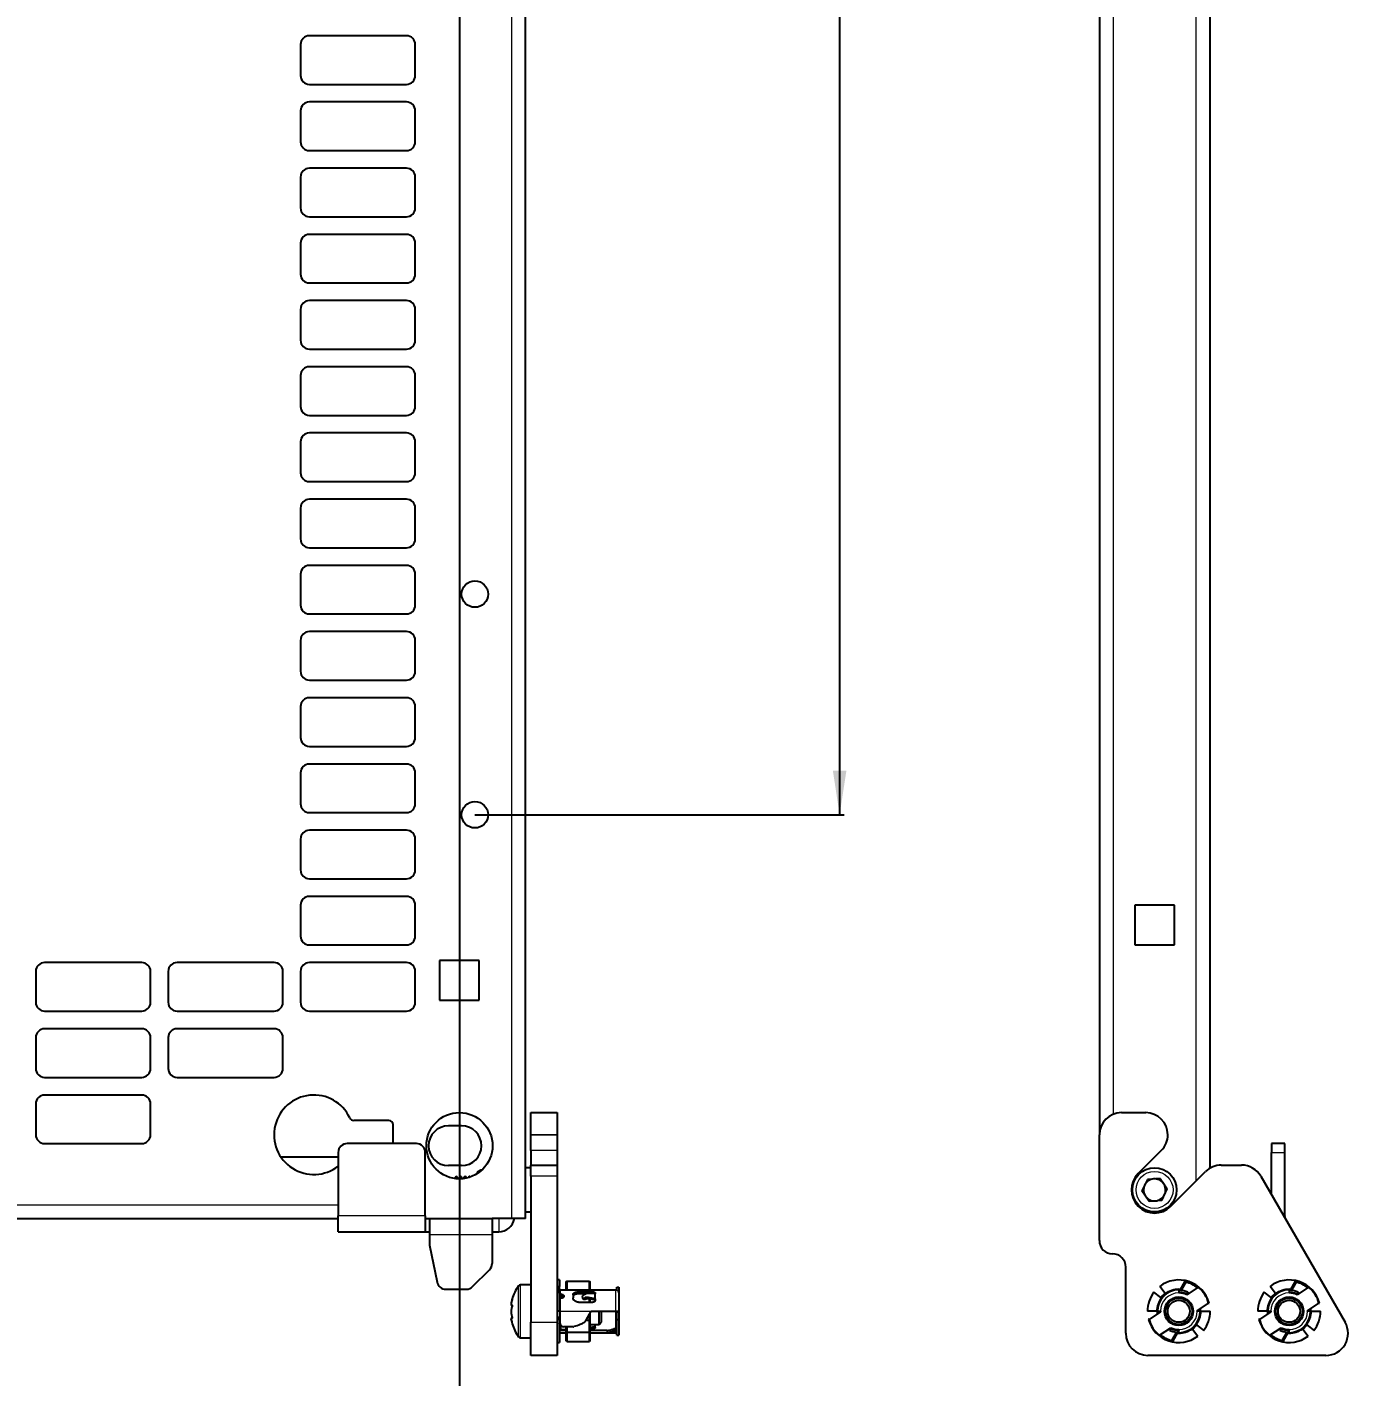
# Model space of a CAD drawing. Header units: millimetres. Extents: x -1002 to 1216, y 148 to 1990.
# Drawn here: x -123.6 to 175.8, y 309.6 to 615.3 of the extents above; entities that cross this region are included whole.
import ezdxf

# ---------------------------------------------------------------- set-up
doc = ezdxf.new("R2010")
doc.units = ezdxf.units.MM
doc.layers.add('FORMAT', color=7, linetype='Continuous')
doc.styles.add('SLDTEXTSTYLE0', font='TXT', dxfattribs={"width": 0.75})
doc.dimstyles.new('SLDDIMSTYLE0', dxfattribs={"dimtxt": 20, "dimasz": 10, "dimexe": 0, "dimexo": 0.0625, "dimgap": 5, "dimtad": 2, "dimdec": 1, "dimrnd": 1e-09, "dimzin": 12, "dimdsep": 46, "dimtxsty": 'SLDTEXTSTYLE0', "dimsah": 1, "dimcen": 0.09, "dimadec": 0, "dimazin": 3, "dimtfac": 1, "dimtofl": 0, "dimtmove": 0, "dimatfit": 3, "dimfxl": 0, "dimfrac": 2, "dimtolj": 1, "dimtzin": 12, "dimarcsym": 0})

# ---------------------------------------------------------------- blocks, each defined once
blk = doc.blocks.new('_D_2')
at = {"layer": 'FORMAT'}
for p, q in [((-22.06, 1736.79), (61.58, 1736.79)), ((60.58, 1736.79), (60.58, 436.79)), ((-22.06, 436.79), (61.58, 436.79))]:
    blk.add_line(p, q, dxfattribs=at)
for points in [[(60.58, 1736.79), (59.05, 1726.79), (62.12, 1726.79)], [(60.58, 436.79), (62.12, 446.79), (59.05, 446.79)]]:
    blk.add_solid(points, dxfattribs=at)
at = {"layer": 'FORMAT', "insert": (34.8, 1057.23), "char_height": 20, "attachment_point": 1, "rotation": 90, "style": 'SLDTEXTSTYLE0'}
blk.add_mtext('1300', dxfattribs=at)
blk = doc.blocks.new('_D_4')
at = {"layer": 'FORMAT'}
for p, q in [((-881.57, 1086.78), (-881.57, 271.29)), ((-25.57, 1086.78), (-25.57, 271.29)), ((-881.57, 272.29), (-25.57, 272.29))]:
    blk.add_line(p, q, dxfattribs=at)
for points in [[(-881.57, 272.29), (-871.57, 270.75), (-871.57, 273.82)], [(-25.57, 272.29), (-35.57, 273.82), (-35.57, 270.75)]]:
    blk.add_solid(points, dxfattribs=at)
at = {"layer": 'FORMAT', "insert": (-475.73, 298.07), "char_height": 20, "attachment_point": 1, "style": 'SLDTEXTSTYLE0'}
blk.add_mtext('856', dxfattribs=at)

msp = doc.modelspace()

# ---------------------------------------------------------------- linework, layer by layer
at = {"color": 8, "linetype": 'Continuous', "lineweight": 18}
for p, q in [((-13.67, 345.29), (-13.67, 1828.29)), ((122.54, 1828.29), (122.54, 368.91)), ((141.34, 353.76), (141.34, 1828.29)), ((-3.42, 364.29), (-9.42, 364.29)), ((-9.42, 364.28), (-3.42, 364.28)), ((-3.42, 360.75), (-9.42, 360.75)), ((158.44, 360.29), (161.44, 360.29)), ((-3.42, 354.9), (-9.42, 354.9)), ((-853.62, 348.38), (-53.02, 348.38)), ((-33.32, 345.89), (-53.02, 345.89)), ((161.2, 345.89), (161.44, 345.89)), ((-16.67, 345.29), (-16.67, 342.29)), ((-32.32, 341.69), (-18.17, 341.69)), ((-11.74, 318.29), (-11.74, 330.29)), ((-12.18, 318.51), (-12.18, 330.06)), ((-2.72, 329.14), (-2.72, 328.13)), ((-2.72, 327.24), (-2.72, 324.29)), ((-2.47, 327.74), (-2.47, 328.13)), ((1.38, 328.68), (1.38, 328.23)), ((4.68, 328.23), (4.68, 328.68)), ((9.88, 324.29), (9.88, 329.14)), ((-2.72, 324.29), (4.28, 324.29)), ((9.88, 320.34), (9.88, 324.29)), ((-9.42, 321.79), (-3.42, 321.79)), ((-2.72, 320.83), (-2.72, 319.94))]:
    msp.add_line(p, q, dxfattribs=at)
at = {"color": 7, "linetype": 'Continuous', "lineweight": 25}
for p, q in [((-10.57, 345.29), (-10.57, 1828.29)), ((144.44, 1828.29), (144.44, 356.66)), ((119.44, 1799.09), (119.44, 364.29)), ((-37.57, 613.29), (-59.57, 613.29)), ((-61.57, 611.29), (-61.57, 604.29)), ((-35.57, 604.29), (-35.57, 611.29)), ((-59.57, 602.29), (-37.57, 602.29)), ((-61.57, 596.29), (-61.57, 589.29)), ((-37.57, 598.29), (-59.57, 598.29)), ((-35.57, 589.29), (-35.57, 596.29)), ((-59.57, 587.29), (-37.57, 587.29)), ((-61.57, 581.29), (-61.57, 574.29)), ((-37.57, 583.29), (-59.57, 583.29)), ((-35.57, 574.29), (-35.57, 581.29)), ((-59.57, 572.29), (-37.57, 572.29)), ((-61.57, 566.29), (-61.57, 559.29)), ((-37.57, 568.29), (-59.57, 568.29)), ((-35.57, 559.29), (-35.57, 566.29)), ((-59.57, 557.29), (-37.57, 557.29)), ((-37.57, 553.29), (-59.57, 553.29)), ((-61.57, 551.29), (-61.57, 544.29)), ((-35.57, 544.29), (-35.57, 551.29)), ((-59.57, 542.29), (-37.57, 542.29)), ((-37.57, 538.29), (-59.57, 538.29)), ((-61.57, 536.29), (-61.57, 529.29)), ((-35.57, 529.29), (-35.57, 536.29)), ((-59.57, 527.29), (-37.57, 527.29)), ((-37.57, 523.29), (-59.57, 523.29)), ((-61.57, 521.29), (-61.57, 514.29)), ((-35.57, 514.29), (-35.57, 521.29)), ((-59.57, 512.29), (-37.57, 512.29)), ((-37.57, 508.29), (-59.57, 508.29)), ((-61.57, 506.29), (-61.57, 499.29)), ((-35.57, 499.29), (-35.57, 506.29)), ((-59.57, 497.29), (-37.57, 497.29)), ((-37.57, 493.29), (-59.57, 493.29)), ((-61.57, 491.29), (-61.57, 484.29)), ((-35.57, 484.29), (-35.57, 491.29)), ((-59.57, 482.29), (-37.57, 482.29)), ((-37.57, 478.29), (-59.57, 478.29)), ((-61.57, 476.29), (-61.57, 469.29)), ((-35.57, 469.29), (-35.57, 476.29)), ((-59.57, 467.29), (-37.57, 467.29)), ((-37.57, 463.29), (-59.57, 463.29)), ((-61.57, 461.29), (-61.57, 454.29)), ((-35.57, 454.29), (-35.57, 461.29)), ((-59.57, 452.29), (-37.57, 452.29)), ((-61.57, 446.29), (-61.57, 439.29)), ((-37.57, 448.29), (-59.57, 448.29)), ((-35.57, 439.29), (-35.57, 446.29)), ((-59.57, 437.29), (-37.57, 437.29)), ((-61.57, 431.29), (-61.57, 424.29)), ((-37.57, 433.29), (-59.57, 433.29)), ((-35.57, 424.29), (-35.57, 431.29)), ((-59.57, 422.29), (-37.57, 422.29)), ((-61.57, 416.29), (-61.57, 409.29)), ((-37.57, 418.29), (-59.57, 418.29)), ((-35.57, 409.29), (-35.57, 416.29)), ((136.44, 416.29), (127.44, 416.29)), ((127.44, 416.29), (127.44, 407.29)), ((136.44, 407.29), (136.44, 416.29)), ((-59.57, 407.29), (-37.57, 407.29)), ((127.44, 407.29), (136.44, 407.29)), ((-30.07, 403.79), (-30.07, 394.79)), ((-21.07, 403.79), (-30.07, 403.79)), ((-21.07, 394.79), (-21.07, 403.79)), ((-121.57, 401.29), (-121.57, 394.29)), ((-97.57, 403.29), (-119.57, 403.29)), ((-95.57, 394.29), (-95.57, 401.29)), ((-91.57, 401.29), (-91.57, 394.29)), ((-67.57, 403.29), (-89.57, 403.29)), ((-65.57, 394.29), (-65.57, 401.29)), ((-61.57, 401.29), (-61.57, 394.29)), ((-37.57, 403.29), (-59.57, 403.29)), ((-35.57, 394.29), (-35.57, 401.29)), ((-30.07, 394.79), (-21.07, 394.79)), ((-119.57, 392.29), (-97.57, 392.29)), ((-89.57, 392.29), (-67.57, 392.29)), ((-59.57, 392.29), (-37.57, 392.29)), ((-97.57, 388.29), (-119.57, 388.29)), ((-67.57, 388.29), (-89.57, 388.29)), ((-121.57, 386.29), (-121.57, 379.29)), ((-95.57, 379.29), (-95.57, 386.29)), ((-91.57, 386.29), (-91.57, 379.29)), ((-65.57, 379.29), (-65.57, 386.29)), ((-119.57, 377.29), (-97.57, 377.29)), ((-89.57, 377.29), (-67.57, 377.29)), ((-97.57, 373.29), (-119.57, 373.29)), ((-121.57, 371.29), (-121.57, 364.29)), ((-95.57, 364.29), (-95.57, 371.29)), ((-41.57, 367.53), (-49.51, 367.53)), ((-9.42, 369.29), (-3.42, 369.29)), ((-9.42, 364.29), (-9.42, 369.29)), ((-3.42, 369.29), (-3.42, 364.29)), ((124.44, 369.29), (129.94, 369.29)), ((-40.57, 362.29), (-40.57, 366.53)), ((-25.07, 366.29), (-28.07, 366.29)), ((-9.42, 364.29), (-9.42, 364.28)), ((-9.42, 360.75), (-9.42, 364.28)), ((-3.42, 364.29), (-3.42, 364.28)), ((-3.42, 364.28), (-3.42, 360.75)), ((119.44, 340.29), (119.44, 364.29)), ((134.94, 364.29), (134.94, 364.28)), ((-119.57, 362.29), (-97.57, 362.29)), ((-35.32, 362.29), (-51.02, 362.29)), ((-9.42, 360.75), (-9.42, 357.4)), ((-3.42, 360.75), (-3.42, 357.4)), ((133.48, 360.75), (128.23, 355.5)), ((161.44, 362.29), (158.44, 362.29)), ((158.44, 362.29), (158.44, 360.29)), ((161.44, 360.29), (161.44, 362.29)), ((-66.05, 359.28), (-53.02, 359.28)), ((-53.02, 360.29), (-53.02, 345.89)), ((-33.32, 345.89), (-33.32, 360.29)), ((158.44, 350.66), (158.44, 360.29)), ((161.44, 345.89), (161.44, 360.29)), ((-25.07, 357.29), (-28.07, 357.29)), ((-26.32, 354.79), (-26.57, 354.54)), ((-26.2, 354.79), (-26.32, 354.79)), ((-26.32, 354.79), (-26.32, 354.32)), ((-25.85, 354.29), (-26.2, 354.79)), ((-26.2, 354.79), (-26.2, 354.31)), ((-25.34, 354.79), (-25.69, 354.29)), ((-25.2, 354.79), (-25.34, 354.79)), ((-25.34, 354.79), (-25.34, 354.29)), ((-24.87, 354.32), (-25.2, 354.79)), ((-25.2, 354.79), (-25.2, 354.29)), ((-24.34, 354.79), (-24.65, 354.34)), ((-24.2, 354.79), (-24.34, 354.79)), ((-24.34, 354.79), (-24.34, 354.39)), ((-23.97, 354.46), (-24.2, 354.79)), ((-24.2, 354.79), (-24.2, 354.41)), ((-23.34, 354.79), (-23.48, 354.58)), ((-23.2, 354.79), (-23.34, 354.79)), ((-23.34, 354.79), (-23.34, 354.63)), ((-23.13, 354.69), (-23.2, 354.79)), ((-23.2, 354.79), (-23.2, 354.67)), ((-20.7, 356.29), (-21.57, 355.79)), ((-21.57, 355.79), (-21.57, 355.44)), ((-20.47, 356.29), (-20.7, 356.29)), ((-20.7, 356.29), (-20.7, 356.08)), ((-9.42, 356.79), (-10.57, 356.79)), ((-9.42, 357.4), (-3.42, 357.4)), ((-9.42, 354.9), (-9.42, 357.4)), ((-9.42, 354.9), (-9.42, 321.79)), ((-3.42, 357.4), (-3.42, 354.9)), ((-3.42, 354.9), (-3.42, 321.79)), ((135.66, 348.07), (143.51, 355.93)), ((147.05, 357.4), (151.67, 357.4)), ((156, 354.9), (175.11, 321.79)), ((-26.57, 354.54), (-26.57, 354.35)), ((130.31, 354.16), (129.07, 351.56)), ((130.7, 349.18), (129.07, 351.56)), ((133.18, 354.39), (130.31, 354.16)), ((133.18, 354.39), (134.82, 352.02)), ((133.58, 349.41), (134.82, 352.02)), ((133.58, 349.41), (130.7, 349.18)), ((-53.02, 342.29), (-53.02, 345.89)), ((-33.32, 345.89), (-33.32, 342.29)), ((-10.57, 346.79), (-9.42, 346.79)), ((161.44, 345.89), (161.42, 345.5)), ((-853.62, 345.28), (-53.02, 345.28)), ((-33.32, 345.29), (-32.32, 345.29)), ((-32.32, 345.29), (-32.32, 341.69)), ((-32.32, 345.29), (-18.17, 345.29)), ((-13.67, 345.29), (-18.17, 345.29)), ((-18.17, 345.29), (-18.17, 341.69)), ((-10.57, 345.29), (-13.67, 345.29)), ((-53.02, 342.29), (-33.32, 342.29)), ((-33.32, 342.29), (-32.32, 342.29)), ((-32.32, 341.69), (-32.32, 339.29)), ((-18.17, 342.29), (-16.67, 342.29)), ((-18.17, 341.69), (-18.17, 335.11)), ((-32.32, 339.29), (-30.64, 330.89)), ((-22.58, 329.87), (-18.75, 333.7)), ((125.44, 319.29), (125.44, 334.29)), ((-9.42, 330.29), (-11.74, 330.29)), ((-2.92, 331.39), (-3.42, 331.39)), ((-2.92, 331.39), (-2.92, 329.92)), ((-1.42, 331), (-1.22, 331.13)), ((-1.42, 329.14), (-1.42, 331)), ((-1.22, 331.13), (-1.22, 329.14)), ((-1.22, 331.13), (3.87, 331.13)), ((3.87, 329.14), (3.87, 331.13)), ((3.87, 331.13), (3.98, 330.9)), ((3.98, 330.9), (3.98, 329.14)), ((137.74, 329.1), (138.91, 331.13)), ((139.01, 330.9), (137.95, 329.07)), ((138.91, 331.13), (139.01, 330.9)), ((162.74, 329.1), (163.91, 331.13)), ((164.01, 330.9), (162.95, 329.07)), ((163.91, 331.13), (164.01, 330.9)), ((-28.68, 329.29), (-23.99, 329.29)), ((-3.42, 329.92), (-2.92, 329.92)), ((-3.42, 328.61), (-2.92, 328.61)), ((-2.92, 328.61), (-2.92, 329.92)), ((-2.92, 328.61), (-2.92, 324.29)), ((-2.62, 327.29), (-2.87, 327.29)), ((-2.72, 329.14), (7.88, 329.14)), ((-2.47, 328.13), (-2.72, 328.13)), ((-2.47, 327.74), (-2.72, 327.74)), ((-2.47, 327.24), (-2.72, 327.24)), ((-2.62, 327.24), (-2.62, 327.74)), ((-1.92, 327.77), (-1.92, 327.66)), ((0.18, 328.04), (0.18, 327.36)), ((1.38, 328.68), (4.68, 328.68)), ((3.1, 328.23), (1.38, 328.23)), ((2.26, 327.48), (2.26, 327.51)), ((2.3, 327.34), (2.53, 327.05)), ((3.87, 326.34), (3.87, 327.11)), ((5.18, 328.45), (5.18, 328.23)), ((5.18, 327.1), (5.18, 328.23)), ((5.18, 327.1), (5.18, 326.78)), ((7.88, 329.14), (9.88, 329.14)), ((10.08, 329.72), (10.58, 329.72)), ((10.08, 329.11), (10.08, 329.72)), ((10.58, 329.72), (10.58, 328.44)), ((10.58, 328.44), (10.58, 324.29)), ((133.39, 327.4), (131.81, 328.61)), ((134.33, 328.34), (133.12, 329.92)), ((134.28, 328.33), (133.4, 327.45)), ((137.44, 329.34), (137.44, 329.14)), ((137.44, 329.34), (137.87, 329.32)), ((137.44, 329.14), (137.44, 328.44)), ((137.44, 328.59), (137.47, 328.63)), ((137.69, 328.61), (137.59, 328.43)), ((141.86, 329.72), (139.25, 328.02)), ((139.49, 328.68), (139.28, 328.23)), ((158.39, 327.4), (156.81, 328.61)), ((159.33, 328.34), (158.12, 329.92)), ((159.28, 328.33), (158.4, 327.45)), ((162.44, 329.34), (162.44, 329.14)), ((162.44, 329.34), (162.87, 329.32)), ((162.44, 329.14), (162.44, 328.44)), ((162.44, 328.59), (162.47, 328.63)), ((162.69, 328.61), (162.59, 328.43)), ((166.86, 329.72), (164.25, 328.02)), ((164.49, 328.68), (164.28, 328.23)), ((-2.92, 324.29), (-3.42, 324.29)), ((-2.92, 324.29), (-2.72, 324.29)), ((-2.72, 321.54), (-2.72, 324.29)), ((1.38, 326.34), (4.68, 326.34)), ((3.13, 322.29), (4.28, 324.29)), ((3.98, 327.06), (3.98, 326.34)), ((4.28, 324.29), (9.88, 324.29)), ((6.08, 324.15), (6.08, 324.29)), ((6.08, 321.29), (6.08, 324.15)), ((6.58, 324.29), (6.58, 321.79)), ((9.88, 324.29), (10.58, 324.29)), ((10.08, 324.16), (10.08, 324.29)), ((10.08, 324.16), (10.58, 324.16)), ((10.08, 322.46), (10.08, 324.16)), ((10.58, 324.29), (10.58, 324.16)), ((10.58, 324.16), (10.58, 322.46)), ((132.39, 324.29), (130.34, 324.29)), ((133.3, 324.16), (130.69, 322.46)), ((132.39, 324.29), (132.59, 324.29)), ((132.59, 324.29), (133.29, 324.29)), ((132.59, 323.7), (132.59, 324.29)), ((133.09, 324.29), (133.09, 324.02)), ((141.59, 324.42), (144.2, 326.11)), ((142.29, 324.29), (141.59, 324.29)), ((141.79, 324.29), (141.79, 324.55)), ((142.29, 324.87), (142.29, 324.29)), ((142.49, 324.29), (142.29, 324.29)), ((142.49, 324.29), (144.54, 324.29)), ((144.16, 326.09), (144.3, 326.12)), ((157.39, 324.29), (155.34, 324.29)), ((158.3, 324.16), (155.69, 322.46)), ((157.39, 324.29), (157.59, 324.29)), ((157.59, 324.29), (158.29, 324.29)), ((157.59, 323.7), (157.59, 324.29)), ((158.09, 324.29), (158.09, 324.02)), ((166.59, 324.42), (169.2, 326.11)), ((167.29, 324.29), (166.59, 324.29)), ((166.79, 324.29), (166.79, 324.55)), ((167.29, 324.87), (167.29, 324.29)), ((167.49, 324.29), (167.29, 324.29)), ((167.49, 324.29), (169.54, 324.29)), ((169.16, 326.09), (169.3, 326.12)), ((-13.63, 322.76), (-13.77, 322.76)), ((-9.42, 314.29), (-9.42, 321.79)), ((-3.42, 322.98), (-2.92, 322.98)), ((-2.92, 322.45), (-3.42, 322.45)), ((-3.42, 321.79), (-3.42, 314.29)), ((-2.92, 322.98), (-2.92, 322.45)), ((-2.92, 322.84), (-2.72, 322.83)), ((-2.92, 322.45), (-2.92, 317.19)), ((-2.92, 321.29), (-2.67, 321.29)), ((-2.62, 320.14), (-2.62, 321.16)), ((3.13, 322.29), (3.87, 322.29)), ((3.87, 322.29), (3.87, 323.57)), ((3.87, 319.59), (3.87, 322.29)), ((3.98, 322.29), (3.87, 322.29)), ((3.98, 323.77), (3.98, 322.29)), ((3.98, 322.29), (3.98, 319.62)), ((3.98, 321.29), (6.08, 321.29)), ((5.18, 320.74), (5.18, 321.29)), ((6.08, 321.29), (6.58, 321.79)), ((10.08, 322.46), (10.58, 322.46)), ((10.08, 318.85), (10.08, 322.46)), ((10.58, 322.46), (10.58, 318.85)), ((130.72, 322.49), (130.59, 322.45)), ((140.61, 320.25), (141.48, 321.12)), ((141.5, 321.17), (143.08, 319.96)), ((155.72, 322.49), (155.59, 322.45)), ((165.61, 320.25), (166.48, 321.12)), ((166.5, 321.17), (168.08, 319.96)), ((-11.74, 318.29), (-9.42, 318.29)), ((-2.62, 320.83), (-2.72, 320.83)), ((-1.42, 319.94), (-2.72, 319.94)), ((-2.72, 319.44), (-1.42, 319.44)), ((-2.62, 320.14), (-1.42, 320.14)), ((0.18, 320.79), (-1.97, 320.79)), ((-1.42, 319.61), (-1.42, 320.79)), ((-1.42, 317.57), (-1.42, 319.61)), ((-1.22, 319.59), (-1.42, 319.61)), ((-1.22, 320.79), (-1.22, 319.59)), ((-1.22, 319.59), (-1.22, 317.44)), ((-1.22, 319.59), (3.87, 319.59)), ((3.98, 319.62), (3.87, 319.59)), ((3.87, 317.44), (3.87, 319.59)), ((5.18, 320.74), (3.98, 320.63)), ((4.68, 320.34), (3.98, 320.34)), ((7.88, 319.94), (3.98, 319.94)), ((3.98, 319.62), (3.98, 317.67)), ((3.98, 319.44), (7.88, 319.44)), ((5.18, 320.58), (5.18, 320.74)), ((7.88, 319.94), (7.88, 319.44)), ((7.88, 319.44), (9.88, 319.44)), ((9.38, 320.34), (9.38, 319.89)), ((9.88, 320.34), (9.38, 320.34)), ((9.38, 319.89), (9.88, 319.89)), ((9.88, 319.89), (9.88, 320.34)), ((10.08, 318.85), (10.58, 318.85)), ((133.03, 318.85), (135.64, 320.55)), ((135.39, 319.89), (135.61, 320.34)), ((135.88, 317.67), (136.94, 319.51)), ((137.15, 319.48), (135.98, 317.44)), ((137.44, 319.24), (137.02, 319.25)), ((137.2, 319.97), (137.3, 320.14)), ((137.44, 319.99), (137.42, 319.94)), ((137.44, 319.44), (137.44, 320.14)), ((137.44, 319.24), (137.44, 319.44)), ((140.56, 320.23), (141.77, 318.65)), ((158.03, 318.85), (160.64, 320.55)), ((160.39, 319.89), (160.61, 320.34)), ((160.88, 317.67), (161.94, 319.51)), ((162.15, 319.48), (160.98, 317.44)), ((162.44, 319.24), (162.02, 319.25)), ((162.2, 319.97), (162.3, 320.14)), ((162.44, 319.99), (162.42, 319.94)), ((162.44, 319.44), (162.44, 320.14)), ((162.44, 319.24), (162.44, 319.44)), ((165.56, 320.23), (166.77, 318.65)), ((-3.42, 317.19), (-2.92, 317.19)), ((-1.22, 317.44), (-1.42, 317.57)), ((-1.22, 317.44), (3.87, 317.44)), ((3.98, 317.67), (3.87, 317.44)), ((135.88, 317.67), (135.98, 317.44)), ((160.88, 317.67), (160.98, 317.44)), ((-3.42, 314.29), (-9.42, 314.29)), ((170.78, 314.29), (130.44, 314.29))]:
    msp.add_line(p, q, dxfattribs=at)
at = {"color": 7, "linetype": 'Continuous', "lineweight": 25, "flags": 128}
for points in [[(-2.92, 327.76), (-2.85, 327.75), (-2.72, 327.74)], [(-2.92, 327.36), (-2.91, 327.34), (-2.9, 327.31), (-2.88, 327.29), (-2.86, 327.27), (-2.83, 327.26), (-2.79, 327.25), (-2.76, 327.24), (-2.72, 327.24)], [(-2.62, 327.41), (-2.66, 327.32), (-2.67, 327.29)], [(-13.65, 326.97), (-13.72, 326.72), (-13.83, 326.2)], [(-13.83, 322.37), (-13.72, 321.86), (-13.61, 321.46)], [(-2.92, 320.81), (-2.85, 320.82), (-2.72, 320.83)], [(-2.92, 319.91), (-2.85, 319.92), (-2.72, 319.94)], [(9.88, 319.44), (10.02, 319.45), (10.08, 319.46)]]:
    msp.add_lwpolyline(points, dxfattribs=at)
at = {"color": 7, "linetype": 'Continuous', "lineweight": 25}
for centre, radius in [((-22.07, 486.79), 3), ((-22.07, 436.79), 3), ((-25.57, 361.79), 7.5), ((131.94, 351.79), 5), ((137.44, 324.29), 3.25), ((137.44, 324.29), 3), ((162.44, 324.29), 3.25), ((162.44, 324.29), 3), ((137.44, 324.29), 2.5), ((162.44, 324.29), 2.5)]:
    msp.add_circle(centre, radius, dxfattribs=at)
at = {"color": 8, "linetype": 'Continuous', "lineweight": 18}
msp.add_circle((131.94, 351.79), 4.2, dxfattribs=at)
at = {"color": 7, "linetype": 'Continuous', "lineweight": 25}
for centre, radius, start, end in [((-59.57, 611.29), 2, 90, 180), ((-37.57, 611.29), 2, 0, 90), ((-59.57, 604.29), 2, 180, 270), ((-37.57, 604.29), 2, 270, 0), ((-59.57, 596.29), 2, 90, 180), ((-37.57, 596.29), 2, 0, 90), ((-59.57, 589.29), 2, 180, 270), ((-37.57, 589.29), 2, 270, 0), ((-59.57, 581.29), 2, 90, 180), ((-37.57, 581.29), 2, 0, 90), ((-59.57, 574.29), 2, 180, 270), ((-37.57, 574.29), 2, 270, 0), ((-59.57, 566.29), 2, 90, 180), ((-37.57, 566.29), 2, 0, 90), ((-59.57, 559.29), 2, 180, 270), ((-37.57, 559.29), 2, 270, 0), ((-59.57, 551.29), 2, 90, 180), ((-37.57, 551.29), 2, 0, 90), ((-59.57, 544.29), 2, 180, 270), ((-37.57, 544.29), 2, 270, 0), ((-59.57, 536.29), 2, 90, 180), ((-37.57, 536.29), 2, 0, 90), ((-59.57, 529.29), 2, 180, 270), ((-37.57, 529.29), 2, 270, 0), ((-59.57, 521.29), 2, 90, 180), ((-37.57, 521.29), 2, 0, 90), ((-59.57, 514.29), 2, 180, 270), ((-37.57, 514.29), 2, 270, 0), ((-59.57, 506.29), 2, 90, 180), ((-37.57, 506.29), 2, 0, 90), ((-59.57, 499.29), 2, 180, 270), ((-37.57, 499.29), 2, 270, 0), ((-59.57, 491.29), 2, 90, 180), ((-37.57, 491.29), 2, 0, 90), ((-59.57, 484.29), 2, 180, 270), ((-37.57, 484.29), 2, 270, 0), ((-59.57, 476.29), 2, 90, 180), ((-37.57, 476.29), 2, 0, 90), ((-59.57, 469.29), 2, 180, 270), ((-37.57, 469.29), 2, 270, 0), ((-59.57, 461.29), 2, 90, 180), ((-37.57, 461.29), 2, 0, 90), ((-59.57, 454.29), 2, 180, 270), ((-37.57, 454.29), 2, 270, 0), ((-59.57, 446.29), 2, 90, 180), ((-37.57, 446.29), 2, 0, 90), ((-59.57, 439.29), 2, 180, 270), ((-37.57, 439.29), 2, 270, 0), ((-59.57, 431.29), 2, 90, 180), ((-37.57, 431.29), 2, 0, 90), ((-59.57, 424.29), 2, 180, 270), ((-37.57, 424.29), 2, 270, 0), ((-59.57, 416.29), 2, 90, 180), ((-37.57, 416.29), 2, 0, 90), ((-59.57, 409.29), 2, 180, 270), ((-37.57, 409.29), 2, 270, 0), ((-119.57, 401.29), 2, 90, 180), ((-97.57, 401.29), 2, 0, 90), ((-89.57, 401.29), 2, 90, 180), ((-67.57, 401.29), 2, 0, 90), ((-59.57, 401.29), 2, 90, 180), ((-37.57, 401.29), 2, 0, 90), ((-119.57, 394.29), 2, 180, 270), ((-97.57, 394.29), 2, 270, 0), ((-89.57, 394.29), 2, 180, 270), ((-67.57, 394.29), 2, 270, 0), ((-59.57, 394.29), 2, 180, 270), ((-37.57, 394.29), 2, 270, 0), ((-119.57, 386.29), 2, 90, 180), ((-97.57, 386.29), 2, 0, 90), ((-89.57, 386.29), 2, 90, 180), ((-67.57, 386.29), 2, 0, 90), ((-119.57, 379.29), 2, 180, 270), ((-97.57, 379.29), 2, 270, 0), ((-89.57, 379.29), 2, 180, 270), ((-67.57, 379.29), 2, 270, 0), ((-119.57, 371.29), 2, 90, 180), ((-97.57, 371.29), 2, 0, 90), ((-58.57, 364.28), 9, 25.1507, 308.0731), ((-49.51, 368.53), 1, 205.1507, 270), ((-41.57, 366.53), 1, 0, 90), ((124.44, 364.29), 5, 90, 180), ((129.94, 364.29), 5, 0, 90), ((-119.57, 364.29), 2, 180, 270), ((-97.57, 364.29), 2, 270, 0), ((-28.07, 361.79), 4.5, 90, 270), ((-25.07, 361.79), 4.5, 270, 90), ((129.94, 364.28), 5, 315, 0), ((-51.02, 360.29), 2, 90, 180), ((-35.32, 360.29), 2, 0, 90), ((131.94, 351.79), 5.25, 135, 315), ((147.05, 352.4), 5, 90, 135), ((151.67, 352.4), 5, 30, 90), ((131.94, 351.79), 2.5, 154.5743, 214.5743), ((131.94, 351.79), 2.5, 94.5743, 154.5743), ((131.94, 351.79), 2.5, 34.5743, 94.5743), ((131.94, 351.79), 2.5, 334.5743, 34.5743), ((131.94, 351.79), 2.5, 214.5743, 274.5743), ((131.94, 351.79), 2.5, 274.5743, 334.5743), ((-16.67, 345.89), 3.6, 270, 350.4059), ((122.44, 340.29), 3, 180, 270), ((122.44, 334.29), 3, 0, 90), ((-20.17, 335.11), 2, 315, 360), ((-28.68, 331.29), 2, 191.3099, 270), ((-11.74, 329.75), 0.54, 90, 144.7485), ((137.44, 324.29), 7.1, 15, 127.5), ((137.44, 324.29), 7, 50.8871, 77.8871), ((137.44, 324.29), 6.8, 51.4319, 76.6644), ((162.44, 324.29), 7.1, 15, 127.5), ((162.44, 324.29), 7, 50.8871, 77.8871), ((162.44, 324.29), 6.8, 51.4319, 76.6644), ((-23.99, 331.29), 2, 270, 315), ((-4.02, 324.29), 10, 144.7485, 164.4243), ((-2.72, 329.34), 0.2, 180, 270), ((-2.73, 328.32), 0.183, 187.3339, 275.8124), ((9.88, 328.44), 0.7, 360, 90), ((137.44, 324.29), 7.1, 142.5, 180), ((137.44, 324.29), 4.85, 90, 180), ((137.44, 324.29), 4.15, 64.203, 90), ((137.44, 324.29), 7, 15.1129, 50.8871), ((162.44, 324.29), 7.1, 142.5, 180), ((162.44, 324.29), 4.85, 90, 180), ((162.44, 324.29), 4.15, 64.203, 90), ((162.44, 324.29), 7, 15.1129, 50.8871), ((137.44, 324.29), 4.15, 180, 181.797), ((137.44, 324.29), 4.85, 270, 0), ((137.44, 324.29), 4.15, 0, 1.797), ((137.44, 324.29), 7.1, 322.5, 0), ((162.44, 324.29), 4.15, 180, 181.797), ((162.44, 324.29), 4.85, 270, 0), ((162.44, 324.29), 4.15, 0, 1.797), ((162.44, 324.29), 7.1, 322.5, 0), ((-4.02, 324.29), 10, 196.3891, 215.2515), ((-2.82, 321.2), 0.0996, 125.5332, 176.0721), ((-1.97, 321.54), 0.75, 180, 270), ((137.44, 324.29), 7.1, 195, 307.5), ((137.44, 324.29), 7, 195.1129, 230.8871), ((162.44, 324.29), 7.1, 195, 307.5), ((162.44, 324.29), 7, 195.1129, 230.8871), ((170.78, 319.29), 5, 270, 30), ((-11.74, 318.83), 0.54, 215.2515, 270), ((-2.72, 319.24), 0.2, 90, 180), ((0.18, 321.54), 0.75, 270, 285.0484), ((9.88, 320.14), 0.2, 270, 360), ((130.44, 319.29), 5, 180, 270), ((137.44, 324.29), 7, 230.8871, 257.8871), ((137.44, 324.29), 6.8, 231.4319, 256.6644), ((137.44, 324.29), 4.15, 244.203, 270), ((162.44, 324.29), 7, 230.8871, 257.8871), ((162.44, 324.29), 6.8, 231.4319, 256.6644), ((162.44, 324.29), 4.15, 244.203, 270)]:
    msp.add_arc(centre, radius, start, end, dxfattribs=at)
at = {"color": 8, "linetype": 'Continuous', "lineweight": 18}
for centre, radius, start, end in [((137.44, 324.29), 5.05, 142.5, 180), ((137.44, 324.29), 4.15, 90, 180), ((137.44, 324.29), 5.05, 90, 127.5), ((162.44, 324.29), 5.05, 142.5, 180), ((162.44, 324.29), 4.15, 90, 180), ((162.44, 324.29), 5.05, 90, 127.5), ((137.44, 324.29), 4.15, 270, 0), ((137.44, 324.29), 5.05, 322.5, 0), ((162.44, 324.29), 4.15, 270, 0), ((162.44, 324.29), 5.05, 322.5, 0), ((137.44, 324.29), 5.05, 270, 307.5), ((162.44, 324.29), 5.05, 270, 307.5)]:
    msp.add_arc(centre, radius, start, end, dxfattribs=at)
at = {"color": 7, "linetype": 'Continuous', "lineweight": 25}
for points, knots in [([(-13.65, 326.97), (-13.64, 327), (-13.63, 327.04), (-13.62, 327.07), (-13.62, 327.08), (-13.62, 327.08), (-13.62, 327.07), (-13.63, 327.03), (-13.69, 326.82), (-13.78, 326.43), (-13.84, 325.98), (-13.84, 325.73), (-13.78, 325.66), (-13.7, 325.66), (-13.65, 325.65), (-13.62, 325.63), (-13.62, 325.59), (-13.62, 325.57), (-13.62, 325.55), (-13.63, 325.49), (-13.67, 325.32), (-13.75, 325.03), (-13.82, 324.64), (-13.85, 324.23), (-13.82, 323.73), (-13.74, 323.33), (-13.66, 323.01), (-13.63, 322.88), (-13.62, 322.82), (-13.62, 322.79), (-13.62, 322.76), (-13.62, 322.74), (-13.64, 322.72), (-13.72, 322.73), (-13.8, 322.79), (-13.85, 322.69), (-13.83, 322.39), (-13.76, 322.02), (-13.68, 321.73), (-13.66, 321.62), (-13.64, 321.55), (-13.62, 321.51), (-13.62, 321.49), (-13.62, 321.49), (-13.62, 321.49)], [0, 0, 0, 0, 0.010728, 0.015224, 0.018112, 0.020571, 0.023024, 0.027377, 0.040819, 0.103498, 0.166695, 0.204011, 0.256335, 0.314494, 0.327735, 0.341099, 0.344105, 0.346621, 0.34914, 0.352978, 0.363553, 0.410702, 0.470972, 0.507237, 0.543762, 0.627026, 0.651816, 0.664256, 0.66927, 0.671997, 0.674747, 0.677852, 0.683424, 0.704689, 0.788652, 0.828321, 0.868497, 0.946466, 0.965714, 0.977954, 0.986009, 0.994111, 0.997345, 1, 1, 1, 1]), ([(-2.47, 328.13), (-2.4, 328.13), (-2.28, 328.12), (-2.12, 328.06), (-1.99, 327.98), (-1.93, 327.87), (-1.92, 327.8), (-1.92, 327.77)], [0, 0, 0, 0, 0.214393, 0.428789, 0.643061, 0.856854, 1, 1, 1, 1]), ([(-1.96, 327.51), (-1.98, 327.54), (-2.03, 327.62), (-2.17, 327.69), (-2.32, 327.73), (-2.42, 327.74), (-2.47, 327.74)], [0, 0, 0, 0, 0.252501, 0.531568, 0.811143, 1, 1, 1, 1]), ([(-1.92, 327.66), (-1.92, 327.61), (-1.93, 327.52), (-2.03, 327.4), (-2.17, 327.3), (-2.32, 327.25), (-2.42, 327.24), (-2.47, 327.24)], [0, 0, 0, 0, 0.2143054, 0.4286504, 0.6422794, 0.8562229, 1, 1, 1, 1]), ([(0.18, 328.04), (0.2, 328.12), (0.22, 328.29), (0.42, 328.48), (0.72, 328.61), (1.06, 328.67), (1.29, 328.68), (1.38, 328.68)], [0, 0, 0, 0, 0.212833, 0.42585, 0.635542, 0.846587, 1, 1, 1, 1]), ([(1.38, 328.23), (1.25, 328.22), (0.98, 328.21), (0.62, 328.12), (0.35, 327.97), (0.21, 327.78), (0.19, 327.63), (0.18, 327.57)], [0, 0, 0, 0, 0.212875, 0.425767, 0.637937, 0.847353, 1, 1, 1, 1]), ([(1.38, 326.34), (1.25, 326.35), (0.98, 326.37), (0.62, 326.56), (0.35, 326.82), (0.2, 327.11), (0.19, 327.28), (0.18, 327.36)], [0, 0, 0, 0, 0.213238, 0.42649, 0.63916, 0.849598, 1, 1, 1, 1]), ([(2.66, 328.02), (2.61, 327.99), (2.51, 327.94), (2.39, 327.82), (2.3, 327.69), (2.26, 327.58), (2.26, 327.52), (2.26, 327.51)], [0, 0, 0, 0, 0.225867, 0.451734, 0.677598, 0.903479, 1, 1, 1, 1]), ([(2.26, 327.48), (2.26, 327.44), (2.27, 327.36), (2.35, 327.29), (2.46, 327.25), (2.57, 327.26), (2.64, 327.28), (2.66, 327.28)], [0, 0, 0, 0, 0.225883, 0.451767, 0.67765, 0.903524, 1, 1, 1, 1]), ([(5.18, 328.23), (4.69, 328.3), (4.01, 328.38), (3.12, 328.28), (2.81, 328.1), (2.66, 328.02)], [0, 0, 0, 0, 0.587693, 0.790818, 1, 1, 1, 1]), ([(5.18, 327.1), (4.69, 327.21), (4.01, 327.36), (3.12, 327.47), (2.81, 327.35), (2.66, 327.28)], [0, 0, 0, 0, 0.587693, 0.790818, 1, 1, 1, 1]), ([(5.18, 326.81), (4.75, 326.91), (4.16, 327.04), (3.35, 327.16), (3.06, 327.04), (2.91, 326.98)], [0, 0, 0, 0, 0.56666, 0.780905, 1, 1, 1, 1]), ([(4.68, 328.68), (4.74, 328.68), (4.85, 328.67), (5, 328.64), (5.12, 328.58), (5.18, 328.51), (5.18, 328.47), (5.18, 328.45)], [0, 0, 0, 0, 0.2144453, 0.4288931, 0.6432387, 0.8571881, 1, 1, 1, 1]), ([(133.5, 327.1), (133.42, 327.23), (133.32, 327.38), (133.43, 327.41), (133.45, 327.41)], [0, 0, 0, 0, 0.832234, 1, 1, 1, 1]), ([(134.63, 328.23), (134.5, 328.31), (134.35, 328.41), (134.32, 328.3), (134.32, 328.28)], [0, 0, 0, 0, 0.8322341, 1, 1, 1, 1]), ([(137.44, 329.14), (137.84, 329.1), (138.54, 329.04), (139.2, 328.79), (139.49, 328.68)], [0, 0, 0, 0, 0.559866, 1, 1, 1, 1]), ([(137.44, 328.64), (137.8, 328.61), (138.43, 328.57), (139.02, 328.33), (139.28, 328.23)], [0, 0, 0, 0, 0.559785, 1, 1, 1, 1]), ([(158.5, 327.1), (158.42, 327.23), (158.32, 327.38), (158.43, 327.41), (158.45, 327.41)], [0, 0, 0, 0, 0.832234, 1, 1, 1, 1]), ([(159.63, 328.23), (159.5, 328.31), (159.35, 328.41), (159.32, 328.3), (159.32, 328.28)], [0, 0, 0, 0, 0.832234, 1, 1, 1, 1]), ([(162.44, 329.14), (162.84, 329.1), (163.54, 329.04), (164.2, 328.79), (164.49, 328.68)], [0, 0, 0, 0, 0.559866, 1, 1, 1, 1]), ([(162.44, 328.64), (162.8, 328.61), (163.43, 328.57), (164.02, 328.33), (164.28, 328.23)], [0, 0, 0, 0, 0.559785, 1, 1, 1, 1]), ([(-13.83, 326.2), (-13.84, 326.17), (-13.84, 326.13), (-13.84, 326.14), (-13.84, 326.15)], [0, 0, 0, 0, 0.65651, 1, 1, 1, 1]), ([(2.54, 327.05), (2.55, 327.04), (2.56, 327.02), (2.57, 327), (2.57, 327)], [0, 0, 0, 0, 0.872289, 1, 1, 1, 1]), ([(2.91, 326.98), (2.86, 326.96), (2.76, 326.94), (2.65, 326.96), (2.6, 326.99), (2.57, 327)], [0, 0, 0, 0, 0.369126, 0.738256, 1, 1, 1, 1]), ([(5.18, 326.78), (5.18, 326.73), (5.17, 326.63), (5.08, 326.5), (4.96, 326.4), (4.81, 326.34), (4.72, 326.34), (4.68, 326.34)], [0, 0, 0, 0, 0.214373, 0.428779, 0.642592, 0.856666, 1, 1, 1, 1]), ([(-13.83, 322.37), (-13.83, 322.39), (-13.84, 322.44), (-13.84, 322.42), (-13.83, 322.42)], [0, 0, 0, 0, 0.429774, 1, 1, 1, 1]), ([(-2.92, 322.57), (-2.92, 322.58), (-2.91, 322.6), (-2.9, 322.62), (-2.86, 322.64), (-2.79, 322.64), (-2.74, 322.64), (-2.72, 322.63)], [0, 0, 0, 0, 0.195302, 0.377541, 0.538909, 0.761383, 1, 1, 1, 1]), ([(-2.92, 321.51), (-2.92, 321.52), (-2.91, 321.54), (-2.9, 321.57), (-2.86, 321.6), (-2.78, 321.61), (-2.73, 321.62), (-2.7, 321.62)], [0, 0, 0, 0, 0.187462, 0.362386, 0.517277, 0.750642, 1, 1, 1, 1]), ([(3.13, 322.29), (2.96, 322.07), (2.61, 321.62), (1.63, 321.15), (0.86, 320.94), (0.38, 320.81)], [0, 0, 0, 0, 0.254027, 0.526591, 1, 1, 1, 1]), ([(141.39, 321.47), (141.47, 321.34), (141.57, 321.19), (141.46, 321.16), (141.44, 321.16)], [0, 0, 0, 0, 0.832234, 1, 1, 1, 1]), ([(166.39, 321.47), (166.47, 321.34), (166.57, 321.19), (166.46, 321.16), (166.44, 321.16)], [0, 0, 0, 0, 0.8322341, 1, 1, 1, 1]), ([(5.18, 320.58), (5.18, 320.55), (5.17, 320.49), (5.08, 320.42), (4.96, 320.37), (4.81, 320.35), (4.72, 320.34), (4.68, 320.34)], [0, 0, 0, 0, 0.214295, 0.42863, 0.64223, 0.856153, 1, 1, 1, 1]), ([(7.88, 319.94), (8.16, 319.96), (8.66, 320), (9.16, 320.24), (9.38, 320.34)], [0, 0, 0, 0, 0.559868, 1, 1, 1, 1]), ([(7.88, 319.44), (8.16, 319.47), (8.66, 319.53), (9.16, 319.78), (9.38, 319.89)], [0, 0, 0, 0, 0.559911, 1, 1, 1, 1]), ([(9.88, 319.44), (9.88, 319.47), (9.88, 319.53), (9.88, 319.78), (9.88, 319.89)], [0, 0, 0, 0, 0.559866, 1, 1, 1, 1]), ([(137.44, 319.44), (137.05, 319.47), (136.35, 319.53), (135.69, 319.78), (135.39, 319.89)], [0, 0, 0, 0, 0.559866, 1, 1, 1, 1]), ([(137.44, 319.94), (137.09, 319.96), (136.45, 320), (135.87, 320.24), (135.61, 320.34)], [0, 0, 0, 0, 0.559785, 1, 1, 1, 1]), ([(140.26, 320.34), (140.39, 320.26), (140.54, 320.16), (140.57, 320.27), (140.57, 320.29)], [0, 0, 0, 0, 0.832234, 1, 1, 1, 1]), ([(162.44, 319.44), (162.05, 319.47), (161.35, 319.53), (160.69, 319.78), (160.39, 319.89)], [0, 0, 0, 0, 0.559866, 1, 1, 1, 1]), ([(162.44, 319.94), (162.09, 319.96), (161.45, 320), (160.87, 320.24), (160.61, 320.34)], [0, 0, 0, 0, 0.559785, 1, 1, 1, 1]), ([(165.26, 320.34), (165.39, 320.26), (165.54, 320.16), (165.57, 320.27), (165.57, 320.29)], [0, 0, 0, 0, 0.8322341, 1, 1, 1, 1])]:
    msp.add_open_spline(points, degree=3, knots=knots, dxfattribs=at)
at = {"color": 8, "linetype": 'Continuous', "lineweight": 18}
msp.add_open_spline([(2.66, 327.28), (2.7, 327.23), (2.77, 327.15), (2.85, 327.05), (2.89, 327), (2.91, 326.98)], degree=3, knots=[0, 0, 0, 0, 0.502362, 0.815418, 1, 1, 1, 1], dxfattribs=at)

# ---------------------------------------------------------------- dimensions: what is measured, and where the dimension line sits
at = {"layer": 'FORMAT'}
for base, p1, p2, angle, picture, middle in [((60.58, 436.79), (-22.07, 1736.79), (-22.07, 436.79), 90, '_D_2', (60.58, 1086.79)), ((-25.57, 272.29), (-881.57, 1086.79), (-25.57, 1086.79), 0, '_D_4', (-453.57, 272.29))]:
    dim = msp.add_linear_dim(base=base, p1=p1, p2=p2, angle=angle, dimstyle='SLDDIMSTYLE0', dxfattribs=at)
    dim.commit()
    dim.dimension.update_dxf_attribs({"geometry": picture, "text_midpoint": middle, "dimtype": 160})

doc.saveas('drawing.dxf')
